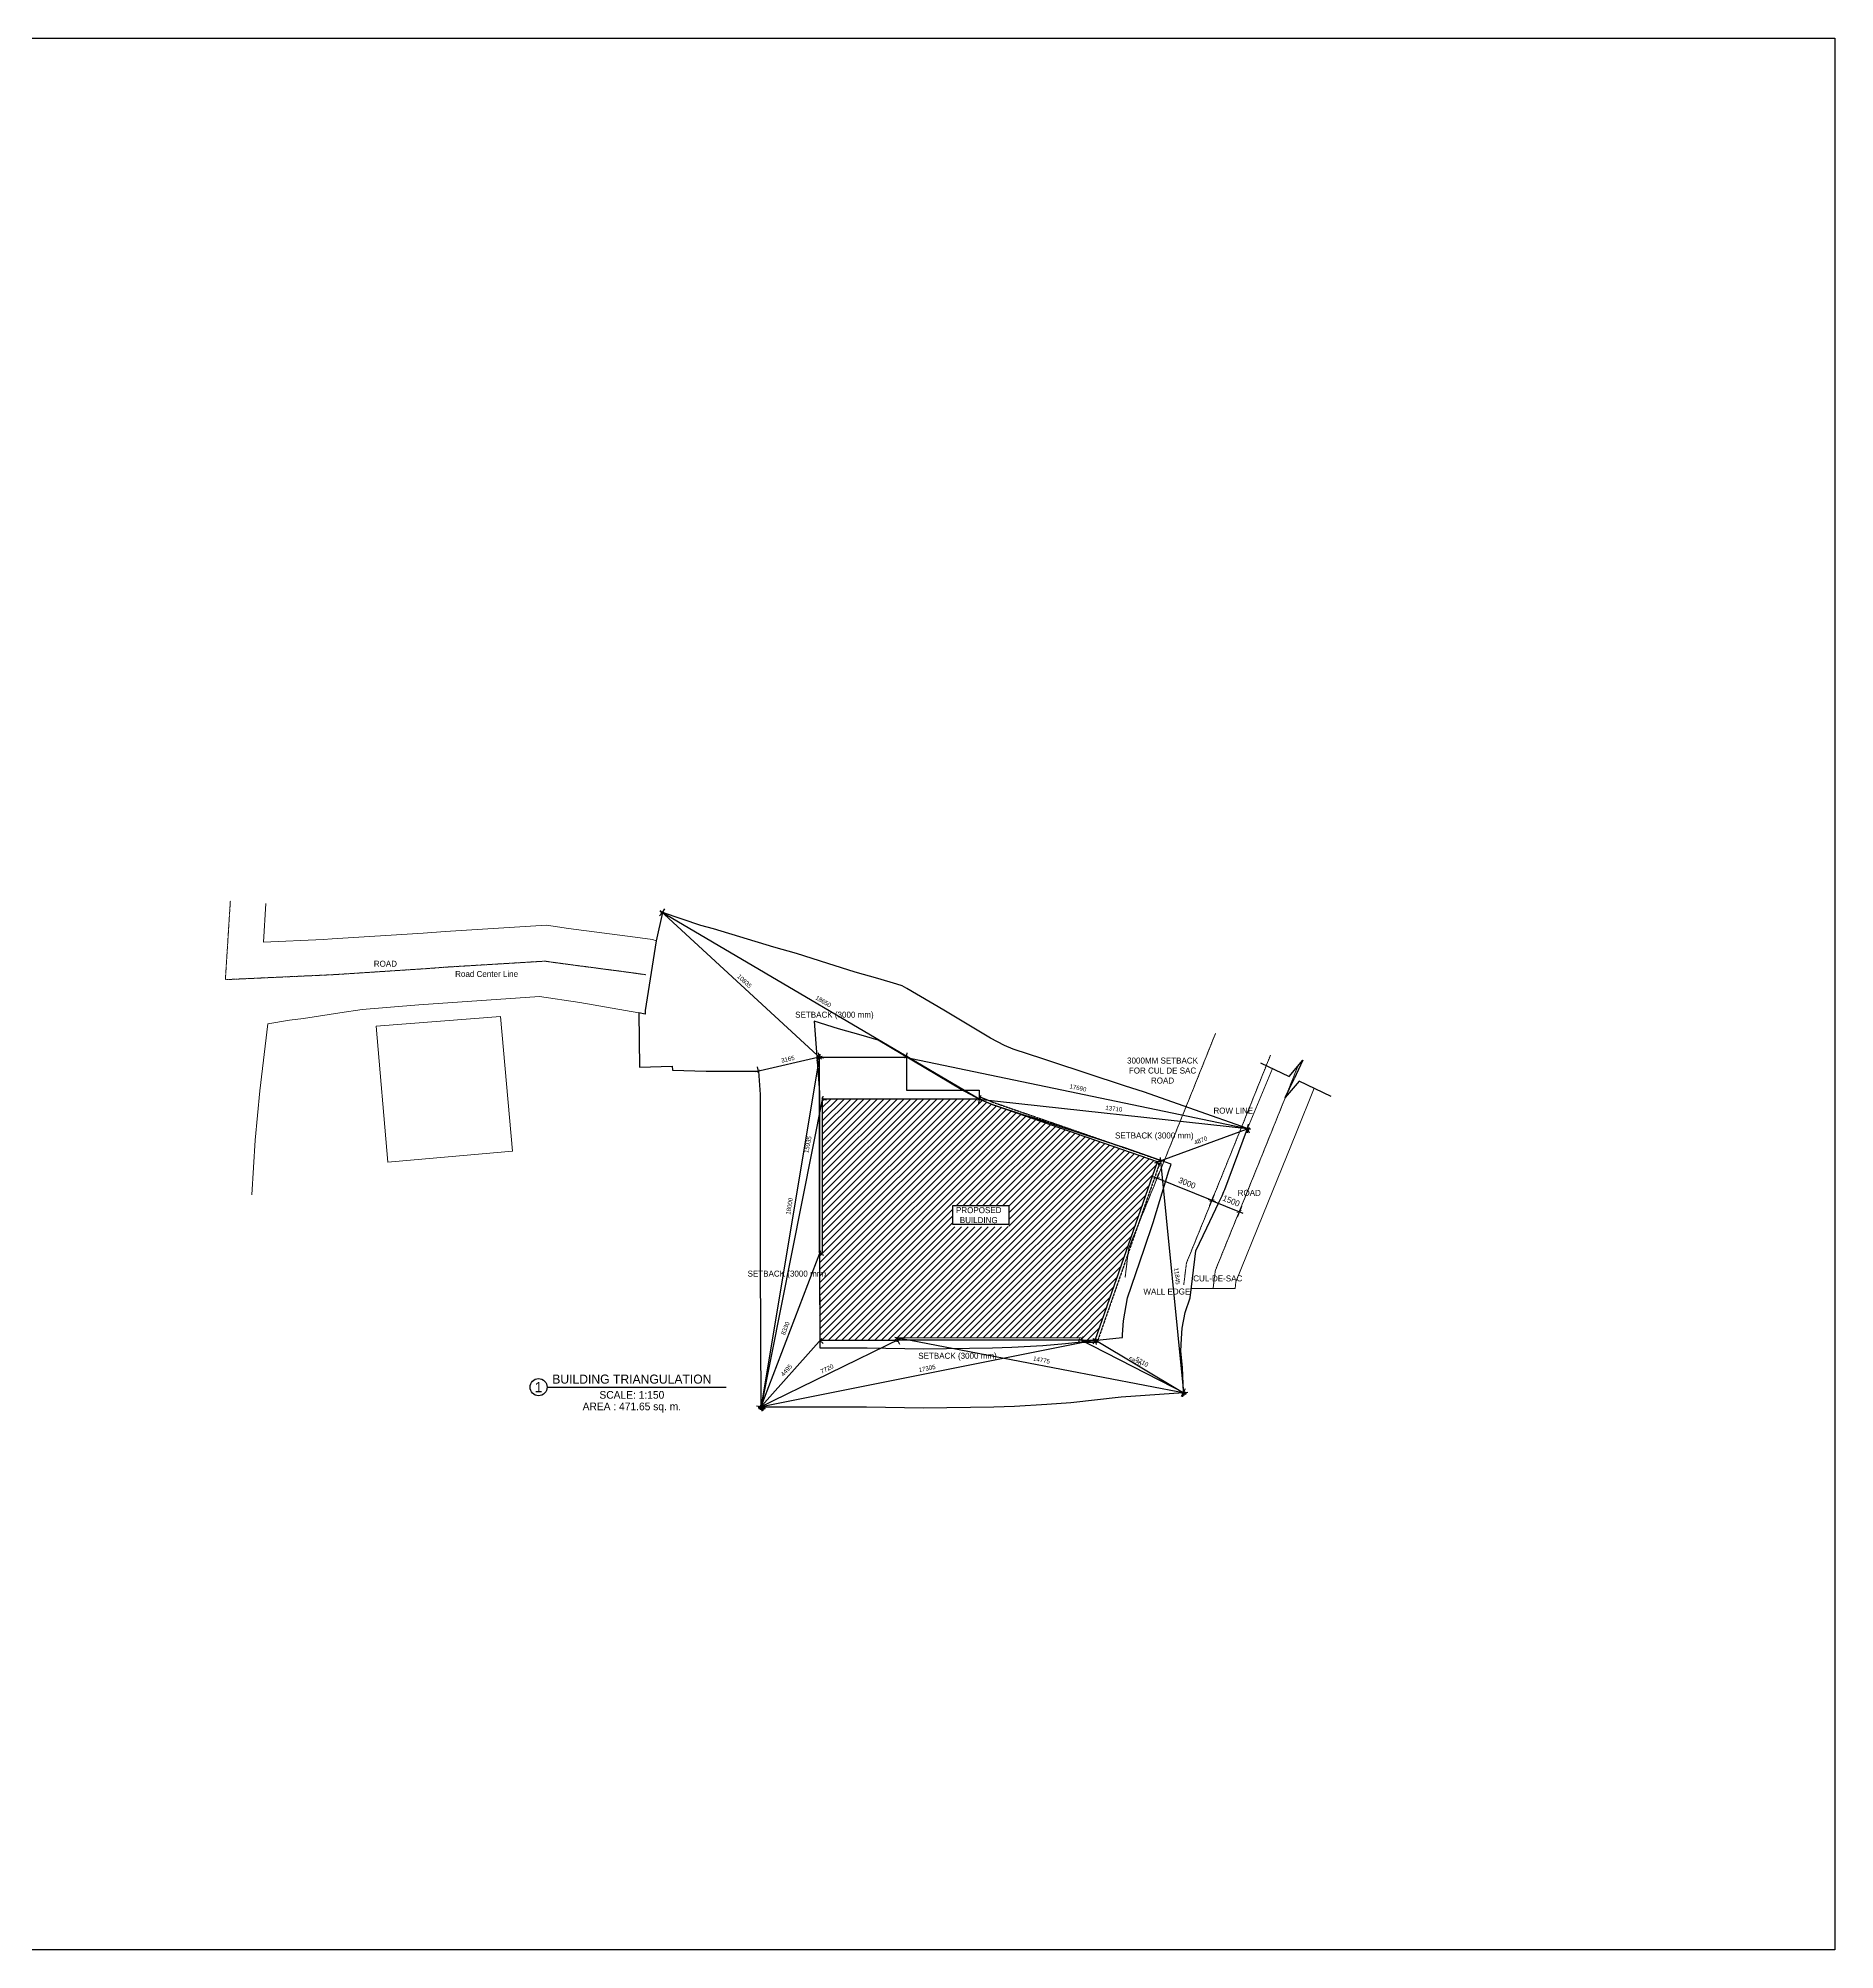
# Model space of a CAD drawing. Header units: millimetres. Extents: x 173236 to 801264, y -94969 to 615039.
# Drawn here: x 446473 to 537678, y 71178 to 168247 of the extents above; entities that cross this region are included whole.
import ezdxf
from ezdxf.enums import TextEntityAlignment as Align

# ---------------------------------------------------------------- set-up
doc = ezdxf.new("R2010")
doc.units = ezdxf.units.MM
doc.header["$MEASUREMENT"] = 0
doc.header["$PDMODE"] = 2
doc.linetypes.add('DASHED', pattern=[0.75, 0.5, -0.25])
doc.linetypes.add('DASHED2', pattern=[0.375, 0.25, -0.125])
for name, color, linetype, lineweight in [('Building', 30, 'Continuous', 20), ('Cadastral', 140, 'Continuous', 13), ('Road', 7, 'Continuous', 20)]:
    doc.layers.add(name, color=color, linetype=linetype, lineweight=lineweight)
for name, color, linetype in [('VOX-A-ANNO-DIMS', 160, 'Continuous'), ('VOX-A-ANNO-SYMB', 33, 'Continuous'), ('VOX-A-ANNO-TEXT', 30, 'Continuous'), ('VOX-A-COLUMN-SECT', 210, 'Continuous'), ('VOX-A-ELEV-1-NEAR', 130, 'Continuous'), ('VOX-A-FLOOR-HIDD', 9, 'Continuous'), ('VOX-A-FLOOR-LINE', 253, 'Continuous')]:
    doc.layers.add(name, color=color, linetype=linetype)
doc.styles.add('1.5 mm Rotis Annotative', font='', dxfattribs={"height": 1.5})
doc.styles.add('2 mm Rotis Annotative (IM)', font='', dxfattribs={"height": 0.08})
doc.styles.add('2.5 mm Rotis Annotative (IM)', font='', dxfattribs={"height": 0.1})
doc.styles.add('3 mm Rotis Annotative (IM)', font='', dxfattribs={"height": 0.12})
doc.styles.add('3.5 mm Rotis Annotative (IM)', font='', dxfattribs={"height": 0.138})
doc.styles.get('1.5 mm Rotis Annotative').set_extended_font_data('Rotis Sans Serif')
doc.styles.get('2 mm Rotis Annotative (IM)').set_extended_font_data('Rotis Sans Serif')
doc.styles.get('2.5 mm Rotis Annotative (IM)').set_extended_font_data('Rotis Sans Serif')
doc.styles.get('3 mm Rotis Annotative (IM)').set_extended_font_data('Rotis Sans Serif')
doc.styles.get('3.5 mm Rotis Annotative (IM)').set_extended_font_data('Rotis Sans Serif')
doc.dimstyles.new('1.5 mm Rotis Annotative', dxfattribs={"dimtxt": 1.5, "dimasz": 1, "dimexe": 1.5, "dimexo": 0, "dimgap": 1, "dimtad": 1, "dimdec": 0, "dimrnd": 5, "dimzin": 0, "dimdsep": 46, "dimtxsty": '1.5 mm Rotis Annotative', "dimblk": 'ARCHTICK', "dimcen": 0.09, "dimdle": 1, "dimadec": 0, "dimazin": 0, "dimtfac": 1, "dimtdec": 0, "dimtofl": 0, "dimtmove": 1, "dimatfit": 3, "dimfxl": 2, "dimfxlon": 1, "dimtolj": 1, "dimtzin": 0, "dimarcsym": 0})

# ---------------------------------------------------------------- blocks, each defined once
blk = doc.blocks.new('*U112')
at = {"layer": 'VOX-A-ANNO-SYMB'}
for p, q in [((0, 2009), (0, 958)), ((0, 591), (-685, 774)), ((-685, 774), (0, 774)), ((0, 958), (685, 774)), ((685, 774), (0, 774)), ((0, -591), (0, 591))]:
    blk.add_line(p, q, dxfattribs=at)
blk = doc.blocks.new('*U128')
at = {"layer": 'VOX-A-ANNO-TEXT'}
blk.add_line((-0.391, 0), (1.996, 0), dxfattribs=at)
blk.add_circle((-0.505, 0), 0.114, dxfattribs=at)
for tag, height, style, p in [('DRAWING_NUMBER', 0.137, '3.5 mm Rotis Annotative (IM)', (-0.505, 0)), ('DRAWING_NAME', 0.121, '3 mm Rotis Annotative (IM)', (0.738, 0.107)), ('DRAWING_SCALE', 0.102, '2.5 mm Rotis Annotative (IM)', (0.738, -0.103)), ('DRAWING_AREA', 0.102, '2.5 mm Rotis Annotative (IM)', (0.738, -0.257))]:
    blk.add_attdef(tag, text='', height=height, dxfattribs=dict(at, style=style)).set_placement(p, align=Align.MIDDLE_CENTER)
blk = doc.blocks.new('_ArchTick')
at = {"color": 0, "linetype": 'ByBlock', "const_width": 0.15}
blk.add_lwpolyline([(-0.5, -0.5), (0.5, 0.5)], dxfattribs=at)
blk = doc.blocks.new('*D299')
at = {"layer": 'Defpoints', "color": 0, "transparency": 16777216}
for p in [(486149, 102109), (483164, 98749), (483164, 98749)]:
    blk.add_point(p, dxfattribs=at)
at = {"layer": 'VOX-A-ANNO-DIMS', "color": 0, "lineweight": -2, "transparency": 16777216}
for p, q in [((486248, 102221), (483064, 98637)), ((486149, 102109), (486317, 101960)), ((483164, 98749), (483332, 98600))]:
    blk.add_line(p, q, dxfattribs=at)
at = {"layer": 'VOX-A-ANNO-DIMS', "color": 0, "lineweight": -2, "transparency": 16777216, "xscale": 150, "yscale": 150, "zscale": 150}
for p, rotation in [((486149, 102109), 48.37953315218375), ((483164, 98749), 228.3795331521838)]:
    blk.add_blockref('_ArchTick', p, dxfattribs=dict(at, rotation=rotation))
at = {"layer": 'VOX-A-ANNO-DIMS', "color": 0, "transparency": 16777216, "insert": (484459, 100605), "char_height": 225, "attachment_point": 5, "rotation": 48.37953, "style": '1.5 mm Rotis Annotative'}
blk.add_mtext('\\A1;4495', dxfattribs=at)
blk = doc.blocks.new('*D300')
at = {"layer": 'Defpoints', "color": 0, "transparency": 16777216}
for p in [(500134, 102136), (483164, 98749), (483164, 98749)]:
    blk.add_point(p, dxfattribs=at)
at = {"layer": 'VOX-A-ANNO-DIMS', "color": 0, "lineweight": -2, "transparency": 16777216}
for p, q in [((500281, 102165), (483017, 98720)), ((500134, 102136), (500178, 101915)), ((483164, 98749), (483208, 98529))]:
    blk.add_line(p, q, dxfattribs=at)
at = {"layer": 'VOX-A-ANNO-DIMS', "color": 0, "lineweight": -2, "transparency": 16777216, "xscale": 150, "yscale": 150, "zscale": 150}
for p, rotation in [((500134, 102136), 11.28463839218997), ((483164, 98749), 191.2846383921899)]:
    blk.add_blockref('_ArchTick', p, dxfattribs=dict(at, rotation=rotation))
at = {"layer": 'VOX-A-ANNO-DIMS', "color": 0, "transparency": 16777216, "insert": (491597, 100702), "char_height": 225, "attachment_point": 5, "rotation": 11.28464, "style": '1.5 mm Rotis Annotative'}
blk.add_mtext('\\A1;17305', dxfattribs=at)
blk = doc.blocks.new('*D301')
at = {"layer": 'Defpoints', "color": 0, "transparency": 16777216}
for p in [(486274, 114380), (483164, 98749), (483164, 98749)]:
    blk.add_point(p, dxfattribs=at)
at = {"layer": 'VOX-A-ANNO-DIMS', "color": 0, "lineweight": -2, "transparency": 16777216}
for p, q in [((486303, 114527), (483135, 98602)), ((486274, 114380), (486494, 114336)), ((483164, 98749), (483385, 98706))]:
    blk.add_line(p, q, dxfattribs=at)
at = {"layer": 'VOX-A-ANNO-DIMS', "color": 0, "lineweight": -2, "transparency": 16777216, "xscale": 150, "yscale": 150, "zscale": 150}
for p, rotation in [((486274, 114380), 78.74768715003398), ((483164, 98749), 258.747687150034)]:
    blk.add_blockref('_ArchTick', p, dxfattribs=dict(at, rotation=rotation))
at = {"layer": 'VOX-A-ANNO-DIMS', "color": 0, "transparency": 16777216, "insert": (485544, 112067), "char_height": 225, "attachment_point": 5, "rotation": 78.74769, "style": '1.5 mm Rotis Annotative'}
blk.add_mtext('\\A1;15935', dxfattribs=at)
blk = doc.blocks.new('*D302')
at = {"layer": 'Defpoints', "color": 0, "transparency": 16777216}
for p in [(486132, 116501), (483164, 98749), (483164, 98749)]:
    blk.add_point(p, dxfattribs=at)
at = {"layer": 'VOX-A-ANNO-DIMS', "color": 0, "lineweight": -2, "transparency": 16777216}
for p, q in [((486157, 116649), (483139, 98601)), ((486132, 116501), (486354, 116464)), ((483164, 98749), (482942, 98787))]:
    blk.add_line(p, q, dxfattribs=at)
at = {"layer": 'VOX-A-ANNO-DIMS', "color": 0, "lineweight": -2, "transparency": 16777216, "xscale": 150, "yscale": 150, "zscale": 150}
for p, rotation in [((486132, 116501), 80.50655715533978), ((483164, 98749), 260.5065571553398)]:
    blk.add_blockref('_ArchTick', p, dxfattribs=dict(at, rotation=rotation))
at = {"layer": 'VOX-A-ANNO-DIMS', "color": 0, "transparency": 16777216, "insert": (484611, 108934), "char_height": 225, "attachment_point": 5, "rotation": 80.50656, "style": '1.5 mm Rotis Annotative'}
blk.add_mtext('\\A1;18000', dxfattribs=at)
blk = doc.blocks.new('*D303')
at = {"layer": 'Defpoints', "color": 0, "transparency": 16777216}
for p in [(503448, 111257), (504613, 99472), (504613, 99472)]:
    blk.add_point(p, dxfattribs=at)
at = {"layer": 'VOX-A-ANNO-DIMS', "color": 0, "lineweight": -2, "transparency": 16777216}
for p, q in [((503433, 111407), (504628, 99323)), ((503448, 111257), (503672, 111280)), ((504613, 99472), (504837, 99494))]:
    blk.add_line(p, q, dxfattribs=at)
at = {"layer": 'VOX-A-ANNO-DIMS', "color": 0, "lineweight": -2, "transparency": 16777216, "xscale": 150, "yscale": 150, "zscale": 150}
for p, rotation in [((503448, 111257), 95.64356563562625), ((504613, 99472), 275.6435656356263)]:
    blk.add_blockref('_ArchTick', p, dxfattribs=dict(at, rotation=rotation))
at = {"layer": 'VOX-A-ANNO-DIMS', "color": 0, "transparency": 16777216, "insert": (504293, 105391), "char_height": 225, "attachment_point": 5, "rotation": 275.64357, "style": '1.5 mm Rotis Annotative'}
blk.add_mtext('\\A1;11845', dxfattribs=at)
blk = doc.blocks.new('*D304')
at = {"layer": 'Defpoints', "color": 0, "transparency": 16777216}
for p in [(507864, 112878), (507867, 112871), (503293, 111192)]:
    blk.add_point(p, dxfattribs=at)
at = {"layer": 'VOX-A-ANNO-DIMS', "color": 0, "lineweight": -2, "transparency": 16777216}
for p, q in [((503155, 111133), (508008, 112923)), ((507864, 112878), (507945, 112660)), ((503293, 111192), (503373, 110974))]:
    blk.add_line(p, q, dxfattribs=at)
at = {"layer": 'VOX-A-ANNO-DIMS', "color": 0, "lineweight": -2, "transparency": 16777216, "xscale": 150, "yscale": 150, "zscale": 150}
for p, rotation in [((507867, 112871), 20.24437439866513), ((503296, 111185), 200.2443743986651)]:
    blk.add_blockref('_ArchTick', p, dxfattribs=dict(at, rotation=rotation))
at = {"layer": 'VOX-A-ANNO-DIMS', "color": 0, "transparency": 16777216, "insert": (505490, 112276), "char_height": 225, "attachment_point": 5, "rotation": 20.24437, "style": '1.5 mm Rotis Annotative'}
blk.add_mtext('\\A1;4870', dxfattribs=at)
blk = doc.blocks.new('*D305')
at = {"layer": 'Defpoints', "color": 0, "transparency": 16777216}
for p in [(494236, 114375), (507864, 112878), (507864, 112878)]:
    blk.add_point(p, dxfattribs=at)
at = {"layer": 'VOX-A-ANNO-DIMS', "color": 0, "lineweight": -2, "transparency": 16777216}
for p, q in [((494087, 114392), (508014, 112862)), ((494236, 114375), (494212, 114152)), ((507864, 112878), (507840, 112655))]:
    blk.add_line(p, q, dxfattribs=at)
at = {"layer": 'VOX-A-ANNO-DIMS', "color": 0, "lineweight": -2, "transparency": 16777216, "xscale": 150, "yscale": 150, "zscale": 150}
for p, rotation in [((494236, 114375), 173.7309076387684), ((507864, 112878), 353.7309076387684)]:
    blk.add_blockref('_ArchTick', p, dxfattribs=dict(at, rotation=rotation))
at = {"layer": 'VOX-A-ANNO-DIMS', "color": 0, "transparency": 16777216, "insert": (501079, 113890), "char_height": 225, "attachment_point": 5, "rotation": 353.73091, "style": '1.5 mm Rotis Annotative'}
blk.add_mtext('\\A1;13710', dxfattribs=at)
blk = doc.blocks.new('*D306')
at = {"layer": 'Defpoints', "color": 0, "transparency": 16777216}
for p in [(490546, 116497), (507863, 112876), (507863, 112875)]:
    blk.add_point(p, dxfattribs=at)
at = {"layer": 'VOX-A-ANNO-DIMS', "color": 0, "lineweight": -2, "transparency": 16777216}
for p, q in [((490399, 116528), (508010, 112845)), ((490546, 116497), (490592, 116718)), ((507863, 112875), (507909, 113096))]:
    blk.add_line(p, q, dxfattribs=at)
at = {"layer": 'VOX-A-ANNO-DIMS', "color": 0, "lineweight": -2, "transparency": 16777216, "xscale": 150, "yscale": 150, "zscale": 150}
for p, rotation in [((490546, 116497), 168.1877319297409), ((507863, 112876), 348.1877319297409)]:
    blk.add_blockref('_ArchTick', p, dxfattribs=dict(at, rotation=rotation))
at = {"layer": 'VOX-A-ANNO-DIMS', "color": 0, "transparency": 16777216, "insert": (499259, 114945), "char_height": 225, "attachment_point": 5, "rotation": 348.18773, "style": '1.5 mm Rotis Annotative'}
blk.add_mtext('\\A1;17690', dxfattribs=at)
blk = doc.blocks.new('*D307')
at = {"layer": 'Defpoints', "color": 0, "transparency": 16777216}
for p in [(478163, 123843), (478163, 123843), (494234, 114376)]:
    blk.add_point(p, dxfattribs=at)
at = {"layer": 'VOX-A-ANNO-DIMS', "color": 0, "lineweight": -2, "transparency": 16777216}
for p, q in [((494364, 114300), (478034, 123919)), ((478163, 123843), (478277, 124037)), ((494234, 114376), (494349, 114570))]:
    blk.add_line(p, q, dxfattribs=at)
at = {"layer": 'VOX-A-ANNO-DIMS', "color": 0, "lineweight": -2, "transparency": 16777216, "xscale": 150, "yscale": 150, "zscale": 150}
for p, rotation in [((478163, 123843), 149.5002176778615), ((494234, 114376), 329.5002176778615)]:
    blk.add_blockref('_ArchTick', p, dxfattribs=dict(at, rotation=rotation))
at = {"layer": 'VOX-A-ANNO-DIMS', "color": 0, "transparency": 16777216, "insert": (486333, 119337), "char_height": 225, "attachment_point": 5, "rotation": 329.50022, "style": '1.5 mm Rotis Annotative'}
blk.add_mtext('\\A1;18650', dxfattribs=at)
blk = doc.blocks.new('*D308')
at = {"layer": 'Defpoints', "color": 0, "transparency": 16777216}
for p in [(478163, 123843), (478163, 123843), (486132, 116501)]:
    blk.add_point(p, dxfattribs=at)
at = {"layer": 'VOX-A-ANNO-DIMS', "color": 0, "lineweight": -2, "transparency": 16777216}
for p, q in [((478163, 123843), (478010, 123678)), ((486243, 116399), (478053, 123945)), ((486132, 116501), (485980, 116336))]:
    blk.add_line(p, q, dxfattribs=at)
at = {"layer": 'VOX-A-ANNO-DIMS', "color": 0, "lineweight": -2, "transparency": 16777216, "xscale": 150, "yscale": 150, "zscale": 150}
for p, rotation in [((478163, 123843), 137.3468850602885), ((486132, 116501), 317.3468850602885)]:
    blk.add_blockref('_ArchTick', p, dxfattribs=dict(at, rotation=rotation))
at = {"layer": 'VOX-A-ANNO-DIMS', "color": 0, "transparency": 16777216, "insert": (482327, 120366), "char_height": 225, "attachment_point": 5, "rotation": 317.34689, "style": '1.5 mm Rotis Annotative'}
blk.add_mtext('\\A1;10835', dxfattribs=at)
blk = doc.blocks.new('*D309')
at = {"layer": 'Defpoints', "color": 0, "transparency": 16777216}
for p in [(486132, 116501), (483046, 115791), (483046, 115791)]:
    blk.add_point(p, dxfattribs=at)
at = {"layer": 'VOX-A-ANNO-DIMS', "color": 0, "lineweight": -2, "transparency": 16777216}
for p, q in [((486279, 116535), (482900, 115758)), ((486132, 116501), (486082, 116720)), ((483046, 115791), (482995, 116010))]:
    blk.add_line(p, q, dxfattribs=at)
at = {"layer": 'VOX-A-ANNO-DIMS', "color": 0, "lineweight": -2, "transparency": 16777216, "xscale": 150, "yscale": 150, "zscale": 150}
for p, rotation in [((486132, 116501), 12.95124303051351), ((483046, 115791), 192.9512430305135)]:
    blk.add_blockref('_ArchTick', p, dxfattribs=dict(at, rotation=rotation))
at = {"layer": 'VOX-A-ANNO-DIMS', "color": 0, "transparency": 16777216, "insert": (484530, 116404), "char_height": 225, "attachment_point": 5, "rotation": 12.95124, "style": '1.5 mm Rotis Annotative'}
blk.add_mtext('\\A1;3165', dxfattribs=at)
blk = doc.blocks.new('*D310')
at = {"layer": 'Defpoints', "color": 0, "transparency": 16777216}
for p in [(506163, 109492), (507554, 108930), (507446, 108664)]:
    blk.add_point(p, dxfattribs=at)
at = {"layer": 'VOX-A-ANNO-DIMS', "color": 0, "lineweight": -2, "transparency": 16777216}
for p, q in [((505870, 109301), (507631, 108589)), ((506163, 109492), (505943, 108948)), ((507554, 108930), (507334, 108386))]:
    blk.add_line(p, q, dxfattribs=at)
at = {"layer": 'VOX-A-ANNO-DIMS', "color": 0, "lineweight": -2, "transparency": 16777216, "xscale": 200, "yscale": 200, "zscale": 200}
for p, rotation in [((506055, 109226), 157.9821660542776), ((507446, 108664), 337.9821660542776)]:
    blk.add_blockref('_ArchTick', p, dxfattribs=dict(at, rotation=rotation))
at = {"layer": 'VOX-A-ANNO-DIMS', "color": 0, "transparency": 16777216, "insert": (507039, 109208), "char_height": 300, "attachment_point": 5, "rotation": 337.98217, "style": '1.5 mm Rotis Annotative'}
blk.add_mtext('\\A1;1500', dxfattribs=at)
blk = doc.blocks.new('*D312')
at = {"layer": 'Defpoints', "color": 0, "transparency": 16777216}
for p in [(503264, 110328), (503274, 110351), (506163, 109492)]:
    blk.add_point(p, dxfattribs=at)
at = {"layer": 'VOX-A-ANNO-DIMS', "color": 0, "lineweight": -2, "transparency": 16777216}
for p, q in [((506241, 109151), (503088, 110426)), ((503264, 110328), (503386, 110629)), ((506163, 109492), (505943, 108948))]:
    blk.add_line(p, q, dxfattribs=at)
at = {"layer": 'VOX-A-ANNO-DIMS', "color": 0, "lineweight": -2, "transparency": 16777216, "xscale": 200, "yscale": 200, "zscale": 200}
for p, rotation in [((503274, 110351), 157.9821660548947), ((506055, 109226), 337.9821660548948)]:
    blk.add_blockref('_ArchTick', p, dxfattribs=dict(at, rotation=rotation))
at = {"layer": 'VOX-A-ANNO-DIMS', "color": 0, "transparency": 16777216, "insert": (504797, 110115), "char_height": 300, "attachment_point": 5, "rotation": 337.98217, "style": '1.5 mm Rotis Annotative'}
blk.add_mtext('\\A1;3000', dxfattribs=at)
blk = doc.blocks.new('*D255')
at = {"layer": 'Defpoints', "color": 0, "transparency": 16777216}
for p in [(486131, 106531), (483164, 98749), (483164, 98749)]:
    blk.add_point(p, dxfattribs=at)
at = {"layer": 'VOX-A-ANNO-DIMS', "color": 0, "lineweight": -2, "transparency": 16777216}
for p, q in [((486185, 106671), (483110, 98609)), ((486131, 106531), (486341, 106451)), ((483164, 98749), (483374, 98669))]:
    blk.add_line(p, q, dxfattribs=at)
at = {"layer": 'VOX-A-ANNO-DIMS', "color": 0, "lineweight": -2, "transparency": 16777216, "xscale": 150, "yscale": 150, "zscale": 150}
for p, rotation in [((486131, 106531), 69.12685557398392), ((483164, 98749), 249.1268555739839)]:
    blk.add_blockref('_ArchTick', p, dxfattribs=dict(at, rotation=rotation))
at = {"layer": 'VOX-A-ANNO-DIMS', "color": 0, "transparency": 16777216, "insert": (484401, 102734), "char_height": 225, "attachment_point": 5, "rotation": 69.12686, "style": '1.5 mm Rotis Annotative'}
blk.add_mtext('\\A1;8330', dxfattribs=at)
blk = doc.blocks.new('*D256')
at = {"layer": 'Defpoints', "color": 0, "transparency": 16777216}
for p in [(490104, 102136), (483164, 98749), (483164, 98749)]:
    blk.add_point(p, dxfattribs=at)
at = {"layer": 'VOX-A-ANNO-DIMS', "color": 0, "lineweight": -2, "transparency": 16777216}
for p, q in [((490238, 102201), (483029, 98684)), ((490104, 102136), (490202, 101933)), ((483164, 98749), (483263, 98547))]:
    blk.add_line(p, q, dxfattribs=at)
at = {"layer": 'VOX-A-ANNO-DIMS', "color": 0, "lineweight": -2, "transparency": 16777216, "xscale": 150, "yscale": 150, "zscale": 150}
for p, rotation in [((490104, 102136), 26.00910294758123), ((483164, 98749), 206.0091029475813)]:
    blk.add_blockref('_ArchTick', p, dxfattribs=dict(at, rotation=rotation))
at = {"layer": 'VOX-A-ANNO-DIMS', "color": 0, "transparency": 16777216, "insert": (486518, 100680), "char_height": 225, "attachment_point": 5, "rotation": 26.0091, "style": '1.5 mm Rotis Annotative'}
blk.add_mtext('\\A1;7720', dxfattribs=at)
blk = doc.blocks.new('*D257')
at = {"layer": 'Defpoints', "color": 0, "transparency": 16777216}
for p in [(500134, 102136), (504613, 99472), (504613, 99472)]:
    blk.add_point(p, dxfattribs=at)
at = {"layer": 'VOX-A-ANNO-DIMS', "color": 0, "lineweight": -2, "transparency": 16777216}
for p, q in [((500005, 102212), (504742, 99395)), ((500134, 102136), (500019, 101942)), ((504613, 99472), (504498, 99278))]:
    blk.add_line(p, q, dxfattribs=at)
at = {"layer": 'VOX-A-ANNO-DIMS', "color": 0, "lineweight": -2, "transparency": 16777216, "xscale": 150, "yscale": 150, "zscale": 150}
for p, rotation in [((500134, 102136), 149.2604202746468), ((504613, 99472), 329.2604202746468)]:
    blk.add_blockref('_ArchTick', p, dxfattribs=dict(at, rotation=rotation))
at = {"layer": 'VOX-A-ANNO-DIMS', "color": 0, "transparency": 16777216, "insert": (502508, 101031), "char_height": 225, "attachment_point": 5, "rotation": 329.26042, "style": '1.5 mm Rotis Annotative'}
blk.add_mtext('\\A1;5210', dxfattribs=at)
blk = doc.blocks.new('*D258')
at = {"layer": 'Defpoints', "color": 0, "transparency": 16777216}
for p in [(499436, 102136), (504613, 99472), (504613, 99472)]:
    blk.add_point(p, dxfattribs=at)
at = {"layer": 'VOX-A-ANNO-DIMS', "color": 0, "lineweight": -2, "transparency": 16777216}
for p, q in [((499302, 102204), (504746, 99403)), ((499436, 102136), (499539, 102336)), ((504613, 99472), (504716, 99672))]:
    blk.add_line(p, q, dxfattribs=at)
at = {"layer": 'VOX-A-ANNO-DIMS', "color": 0, "lineweight": -2, "transparency": 16777216, "xscale": 150, "yscale": 150, "zscale": 150}
for p, rotation in [((499436, 102136), 152.7735377034711), ((504613, 99472), 332.7735377034711)]:
    blk.add_blockref('_ArchTick', p, dxfattribs=dict(at, rotation=rotation))
at = {"layer": 'VOX-A-ANNO-DIMS', "color": 0, "transparency": 16777216, "insert": (502145, 101039), "char_height": 225, "attachment_point": 5, "rotation": 332.77354, "style": '1.5 mm Rotis Annotative'}
blk.add_mtext('\\A1;5820', dxfattribs=at)
blk = doc.blocks.new('*D259')
at = {"layer": 'Defpoints', "color": 0, "transparency": 16777216}
for p in [(490104, 102262), (504613, 99472), (504613, 99472)]:
    blk.add_point(p, dxfattribs=at)
at = {"layer": 'VOX-A-ANNO-DIMS', "color": 0, "lineweight": -2, "transparency": 16777216}
for p, q in [((489956, 102290), (504760, 99444)), ((490104, 102262), (490061, 102041)), ((504613, 99472), (504570, 99251))]:
    blk.add_line(p, q, dxfattribs=at)
at = {"layer": 'VOX-A-ANNO-DIMS', "color": 0, "lineweight": -2, "transparency": 16777216, "xscale": 150, "yscale": 150, "zscale": 150}
for p, rotation in [((490104, 102262), 169.1147389316538), ((504613, 99472), 349.1147389316538)]:
    blk.add_blockref('_ArchTick', p, dxfattribs=dict(at, rotation=rotation))
at = {"layer": 'VOX-A-ANNO-DIMS', "color": 0, "transparency": 16777216, "insert": (497408, 101126), "char_height": 225, "attachment_point": 5, "rotation": 349.11474, "style": '1.5 mm Rotis Annotative'}
blk.add_mtext('\\A1;14775', dxfattribs=at)

msp = doc.modelspace()

# ---------------------------------------------------------------- hatches: boundary and pattern name
at = {"layer": 'VOX-A-ANNO-SYMB', "transparency": 33554559}
h = msp.add_hatch(dxfattribs=at)
h.set_pattern_fill('ANSI31', color=256, scale=1905)
h.set_pattern_definition([(45, (-16809.73, -178666.56), (-168.3798, 168.3798), [])])
h.paths.add_polyline_path([(494236.1, 114375.4), (489957.4, 114378.4), (486273.7, 114380.2), (486273.7, 106545.6), (486131.2, 106545.6), (486149.3, 102135.6), (490103.7, 102135.6), (490103.7, 102262), (499435.7, 102260.6), (499435.7, 102135.6), (500133.6, 102135.6), (500805.1, 104004.4), (503293, 111192.2), (496314, 113610.8), (494932, 114089.5), (494708.4, 114181.4)])
h.paths.add_polyline_path([(492898.1, 108954.8), (495751.5, 108967.8), (495751.5, 108009.9), (492898.1, 107996.8)], flags=0)
h.paths.add_polyline_path([(492898.1, 107885.6), (495751.5, 107898.7), (495751.5, 108974.4), (492898.1, 108961.3)], flags=16)

# ---------------------------------------------------------------- linework, layer by layer
at = {"layer": 'Building'}
for p, q in [((469946.2, 118570.1), (463623.5, 118084.8)), ((469946.2, 118570.1), (470546.2, 111728.5)), ((463623.5, 118084.8), (464229.5, 111174.6)), ((464229.5, 111174.6), (470546.2, 111728.5))]:
    msp.add_line(p, q, dxfattribs=at)
at = {"layer": 'Cadastral'}
for p, q in [((511244.2, 114928.2), (510352.6, 112703.9)), ((510352.6, 112703.9), (508646.8, 108485.7)), ((508646.8, 108485.7), (507271.4, 105100.7)), ((507271.4, 105100.7), (507230.6, 104761)), ((505007.5, 104761), (507230.6, 104761))]:
    msp.add_line(p, q, dxfattribs=at)
at = {"layer": 'Cadastral', "linetype": 'DASHED2', "ltscale": 20}
for points in [[(477313.4, 120684.8), (477268.3, 120698.5), (476534.9, 120802.1), (473153.8, 121246.5), (472197.3, 121380.2), (467251.6, 121082.1), (466148.5, 120998.6), (461505.9, 120697.3), (461028.7, 120673.8), (455974, 120442.4), (456225.3, 124420.5)], [(506247.5, 117728.6), (505083.7, 114825.3), (503382.9, 110619.5), (501835.5, 106811.2), (501650.4, 105310.6)], [(509032.1, 116612.4), (507866.6, 113704.8), (506163.2, 109492.5), (504764.3, 106049.8), (504627.9, 104943.3)], [(510424.4, 116054.3), (509258.1, 113144.6), (507553.3, 108929), (506228.8, 105669.1), (506116.6, 104759.7)]]:
    msp.add_lwpolyline(points, dxfattribs=at)
at = {"layer": 'Cadastral'}
msp.add_lwpolyline([(504949.2, 104290.3), (505001.6, 104758.6), (505243.7, 106668.5), (506391.3, 109089.2), (506571.8, 109456.1), (507575, 112100.1), (507864.5, 112878.2), (509136.9, 115924.7)], dxfattribs=at)
at = {"layer": 'Road'}
for points in [[(477842.2, 122419.8), (477661.9, 122474.7), (476779.9, 122599.4), (473397.5, 123043.9), (472268.9, 123201.6), (467128.6, 122891.8), (466021.3, 122808), (461402.7, 122508.2), (460942.7, 122485.6), (457911.8, 122346.9), (458035.6, 124306.1)], [(476957.1, 118762.9), (473962.6, 119284.4), (471929.3, 119590.3), (465800.2, 119166.1), (462914.8, 118921.9), (461788.3, 118758.4), (459940.4, 118476.5), (459231.5, 118383.5), (458129.2, 118203.6), (457718.3, 114802.6), (457482.2, 112282), (457320.7, 109521)]]:
    msp.add_lwpolyline(points, dxfattribs=at)
at = {"layer": 'VOX-A-COLUMN-SECT'}
for points in [[(477285.4, 118692.5), (477285.4, 118692.5), (476957.1, 118762.9), (476990.2, 115993.1), (478659, 116048.9), (478670.1, 115837.5), (480382.7, 115797), (483045.7, 115791.2), (483129.6, 114611.9), (483131.3, 106094.2), (483163.9, 98749.4), (488522.1, 98749.4), (491417, 98692.7), (494987.3, 98747.8), (496035.9, 98777.3), (497684.9, 98878), (498899.1, 98969.1), (501445.5, 99248.9), (504612.8, 99471.9), (504568.5, 100744.9), (504476.8, 101572.7), (504518.3, 102226.8), (504554.2, 102745.7), (504692.8, 103538.4), (504949.2, 104290.3), (505243.7, 106668.5), (505802.2, 107840.9), (506261.2, 108804.2), (506391.3, 109089.2), (506571.8, 109456.1), (506662.3, 109680.3), (506708.6, 109789.1), (507866.4, 112877.4), (505175.3, 113836.1), (502643.3, 114720.9), (501625.2, 115055), (497874.9, 116293.4), (497470.3, 116413.9), (495971, 116906), (495519.3, 117091.5), (494811.6, 117471.7), (492445.8, 118885.2), (490572.3, 119988.4), (490324.2, 120120.6), (490065, 120210.9), (489090.2, 120505.6), (487950.7, 120825.1), (486566.8, 121254.9), (484960.3, 121771.1), (483816.5, 122086.7), (480761.8, 123018.3), (480116.8, 123194.3), (478162.9, 123843), (477842.2, 122419.8), (477291.1, 118872.5)], [(485872.7, 118329.1), (486129.6, 114718.8), (486131.3, 106101.2), (486150.6, 101749.4), (488551.4, 101749.4), (491423.2, 101693.2), (494922, 101747.2), (495902.2, 101774.7), (497481.2, 101871.2), (498622.9, 101956.9), (501176.3, 102237.4), (501514.5, 102261.2), (501524.9, 102425.4), (501572.1, 103108.5), (501777.8, 104285.4), (502621.1, 106758), (503083.5, 108103.6), (503863.5, 110739.8), (503987.9, 111073.1), (501680.7, 111879.3), (500687.2, 112205.4), (496976.3, 113430.9), (496574.3, 113550.5), (494932, 114089.5), (494236.1, 114375.4), (493331.6, 114861.3), (490915.3, 116304.9), (489118.6, 117362.9), (488251, 117625.2), (487100.7, 117947.8)]]:
    msp.add_lwpolyline(points, close=True, dxfattribs=at)
at = {"layer": 'VOX-A-ELEV-1-NEAR'}
msp.add_lwpolyline([(261669.8, 168247.3), (537677.9, 168247.3), (537677.9, 71178), (261669.8, 71178)], close=True, dxfattribs=at)
at = {"layer": 'VOX-A-FLOOR-HIDD', "linetype": 'DASHED'}
for points in [[(486131.2, 106545.6), (486132, 116501.1), (490545.8, 116496.8), (490545.8, 114826.3), (494234.3, 114826.3), (494234.3, 114376.3)], [(494234.3, 114511.2), (494976.3, 114206.5), (503452.3, 111269.3), (500222.4, 102010.6), (499310.7, 102010.9), (499310.7, 102135.6), (490103.7, 102137)]]:
    msp.add_lwpolyline(points, dxfattribs=at)
at = {"layer": 'VOX-A-FLOOR-LINE'}
for points in [[(500133.6, 102135.6), (503293, 111192.2), (496100.3, 113684.9), (495166.5, 114008.3), (494925.4, 114091.8), (494234.3, 114376.3), (486273.7, 114380.2), (486273.7, 106545.6), (486131.2, 106545.6), (486148.9, 102135.6), (490103.7, 102135.6), (490103.7, 102262), (499435.7, 102260.6), (499435.7, 102135.6)], [(492898.1, 108967.8), (495751.5, 108967.8), (495751.5, 108009.9), (492898.1, 108009.9)]]:
    msp.add_lwpolyline(points, close=True, dxfattribs=at)

# ---------------------------------------------------------------- block references
at = {"xscale": 1.527505174118865, "yscale": 1.527505174118865, "zscale": 1.527505174118865, "rotation": 64.69133033290208}
msp.add_blockref('*U112', (511299.9, 114901.9), dxfattribs=at)
at = {"layer": 'VOX-A-ANNO-TEXT', "xscale": 3810, "yscale": 3810, "zscale": 3810}
msp.add_blockref('*U128', (473798.4, 99748.7), dxfattribs=at).add_auto_attribs({'DRAWING_AREA': 'AREA : 471.65 sq. m.', 'DRAWING_SCALE': 'SCALE: 1:150', 'DRAWING_NAME': 'BUILDING TRIANGULATION', 'DRAWING_NUMBER': '1'})

# ---------------------------------------------------------------- texts
at = {"layer": 'VOX-A-ANNO-TEXT', "char_height": 304.8, "attachment_point": 1, "style": '2 mm Rotis Annotative (IM)'}
for s, insert, width in [('ROAD', (463509.1, 121401.9), 7392.903), ('Road Center Line ', (467638.6, 120884.1), 19622.019), ('SETBACK (3000 mm)', (484900.3, 118814.6), 3835.717), ('\\pxqc;3000MM SETBACK FOR CUL DE SAC ROAD', (501632.9, 116486.2), 3835.717), ('ROW LINE', (506135.3, 113943.2), 3835.717), ('SETBACK (3000 mm)', (501139.9, 112680), 3835.717), ('ROAD', (507364.9, 109768), 7392.903), ('\\pxqc;PROPOSED\\PBUILDING', (492598.1, 108889.5), 3243.66), ('SETBACK (3000 mm)', (482484.3, 105666.9), 3835.717), ('CUL-DE-SAC', (505110.4, 105421.6), 3835.717), ('WALL EDGE', (502580, 104757.1), 3243.66), ('SETBACK (3000 mm)', (491149.1, 101491.9), 3835.717)]:
    msp.add_mtext(s, dxfattribs=dict(at, insert=insert, width=width))

# ---------------------------------------------------------------- dimensions: what is measured, and where the dimension line sits
at = {"layer": 'VOX-A-ANNO-DIMS'}
for p1, p2, distance, override, picture, middle in [((486132.4, 116501.1), (478162.9, 123843), 0, {"dimscale": 0}, '*D308', (482326.7, 120366.4)), ((494234.3, 114376.3), (478162.9, 123843), -0.1, {"dimscale": 0}, '*D307', (486332.8, 119337.5)), ((486132.4, 116501.1), (483045.7, 115791.2), 0, {"dimscale": 0}, '*D309', (484529.8, 116403.7)), ((490545.8, 116496.8), (507863.3, 112875.1), 0.6, {"dimscale": 0}, '*D306', (499258.7, 114945.2)), ((494236.1, 114375.4), (507864.5, 112878.2), 0, {"dimscale": 0}, '*D305', (501079.1, 113889.5)), ((503293, 111192.2), (507864.4, 112878.1), -7.6, {"dimscale": 0}, '*D304', (505489.9, 112276)), ((503448.2, 111257.4), (504612.8, 99471.9), 0, {"dimscale": 0}, '*D303', (504293.5, 105390.6)), ((486131.2, 106531.1), (483163.9, 98749.4), 0, {"dimscale": 0}, '*D255', (484400.6, 102734.5)), ((500133.6, 102135.6), (483163.9, 98749.4), 0, {"dimscale": 0}, '*D300', (491597, 100701.7)), ((490103.7, 102135.6), (483163.9, 98749.4), 0, {"dimscale": 0}, '*D256', (486517.9, 100680)), ((486148.8, 102109), (483163.9, 98749.4), 0, {"dimscale": 0, "dimtix": 0, "dimtofl": 0, "dimtmove": 1, "dimatfit": 3}, '*D299', (484458.8, 100604.8))]:
    dim = msp.add_aligned_dim(p1=p1, p2=p2, distance=distance, dimstyle='1.5 mm Rotis Annotative', override=override, dxfattribs=at)
    dim.commit()
    dim.dimension.update_dxf_attribs({"geometry": picture, "text_midpoint": middle})
for base, p1, p2, angle, override, picture, middle in [((483163.9, 98749.4), (486132.4, 116501.1), (483163.9, 98749.4), 260.506557, {"dimscale": 0}, '*D302', (484871.9, 108890)), ((483163.9, 98749.4), (486273.7, 114380.2), (483163.9, 98749.4), 258.747687, {"dimscale": 0}, '*D301', (485803.2, 112015.5)), ((507446, 108663.7), (506163.2, 109492.5), (507553.8, 108930.1), 337.982166, {"dimscale": 0, "dimtix": 0, "dimtofl": 0, "dimtmove": 1, "dimatfit": 3}, '*D310', (506906.9, 108881.7))]:
    dim = msp.add_linear_dim(base=base, p1=p1, p2=p2, angle=angle, dimstyle='1.5 mm Rotis Annotative', override=override, dxfattribs=at)
    dim.commit()
    dim.dimension.update_dxf_attribs({"geometry": picture, "text_midpoint": middle, "dimtype": 161})
dim = msp.add_linear_dim(base=(503273.753, 110350.9188), p1=(506163.1768, 109492.4542), p2=(503264.3677, 110327.7103), angle=157.982166, dimstyle='1.5 mm Rotis Annotative', override={"dimscale": 0, "dimtix": 0, "dimtofl": 0, "dimtmove": 1, "dimatfit": 3}, dxfattribs=at)
dim.commit()
dim.dimension.update_dxf_attribs({"geometry": '*D312', "text_midpoint": (504796.7066, 110115.1682)})
for p1, picture, middle in [((490103.7, 102262), '*D259', (497408.1, 101126.5)), ((499435.7, 102135.6), '*D258', (502145.1, 101038.7)), ((500133.6, 102135.6), '*D257', (502508.3, 101030.9))]:
    dim = msp.add_aligned_dim(p1=p1, p2=(504612.8, 99471.9), distance=0, dimstyle='1.5 mm Rotis Annotative', dxfattribs=at)
    dim.commit()
    dim.dimension.update_dxf_attribs({"geometry": picture, "text_midpoint": middle})

doc.saveas('drawing.dxf')
